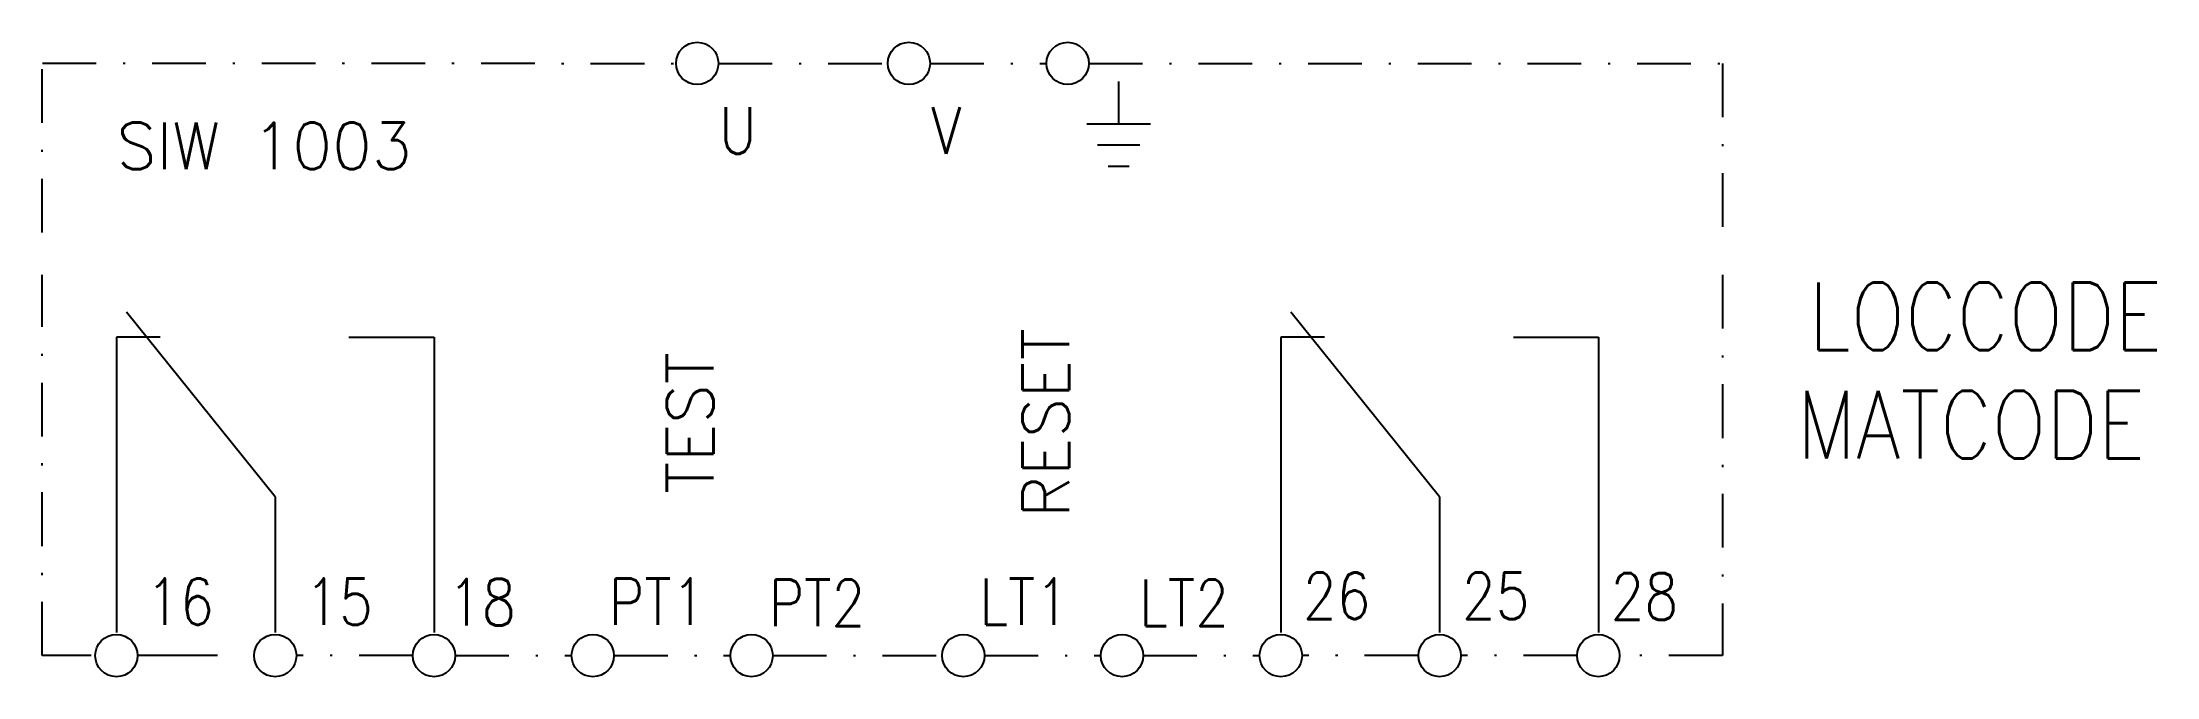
# Model space of a CAD drawing. Extents: x 49 to 148.9, y 120 to 150.
import ezdxf
from ezdxf.enums import TextEntityAlignment as Align

# ---------------------------------------------------------------- set-up
doc = ezdxf.new("R2010")
doc.units = 0
doc.header["$LTSCALE"] = 0.2
doc.header["$MEASUREMENT"] = 0
for name, pattern in [('DASHDOT', [25.4, 12.7, -6.35, 0, -6.35]), ('DASHED', [19.05, 12.7, -6.35]), ('HIDDEN', [9.525, 6.35, -3.175])]:
    doc.linetypes.add(name, pattern=pattern)
for name, color, linetype in [('1', 8, 'CONTINUOUS'), ('10', 8, 'HIDDEN'), ('11', 30, 'CONTINUOUS'), ('12', 30, 'DASHED'), ('21', 8, 'DASHDOT')]:
    doc.layers.add(name, color=color, linetype=linetype)
doc.styles.add('ROMANS', font='ROMANS.shx')
doc.styles.get("Standard").update_dxf_attribs({"font": 'simplex', "width": 0.85})

# ---------------------------------------------------------------- blocks, each defined once
blk = doc.blocks.new('ATT_TEXT', base_point=(42, 119))

msp = doc.modelspace()

# ---------------------------------------------------------------- linework, layer by layer
at = {"layer": '1'}
for p, q in [((99.839, 148.138), (99.839, 146.138)), ((98.339, 146.138), (101.339, 146.138)), ((100.839, 145.138), (98.839, 145.138)), ((99.339, 144.138), (100.339, 144.138)), ((60, 128.5), (52.974, 137.235)), ((115, 128.5), (107.974, 137.235)), ((52.5, 136.055), (52.5, 122.091)), ((54.564, 136.055), (52.5, 136.055)), ((63.483, 136.055), (67.5, 136.055)), ((67.5, 136.055), (67.5, 122.091)), ((109.564, 136.055), (107.5, 136.055)), ((107.5, 136.055), (107.5, 122.091)), ((118.483, 136.055), (122.5, 136.055)), ((122.5, 136.055), (122.5, 122.091)), ((60, 128.5), (60, 122.091)), ((115, 128.5), (115, 122.091)), ((57.272, 121), (53.5, 121))]:
    msp.add_line(p, q, dxfattribs=at)
for centre in [(79.932, 148.997), (89.932, 148.997), (97.432, 148.997), (52.5, 121), (60, 121), (67.5, 121), (75, 121), (82.5, 121), (92.5, 121), (100, 121), (107.5, 121), (115, 121), (122.5, 121)]:
    msp.add_circle(centre, 1, dxfattribs=at)
at = {"layer": '21'}
for p, q in [((48.997, 141.005), (48.997, 148.989)), ((49, 149.005), (78.932, 148.999)), ((80.932, 148.998), (88.932, 148.997)), ((90.932, 148.997), (96.432, 148.996)), ((98.432, 148.995), (128.364, 148.989)), ((128.364, 148.989), (128.364, 141.005)), ((48.997, 121), (48.997, 139.005)), ((128.364, 139.005), (128.364, 121)), ((51.302, 121), (48.997, 121)), ((57.272, 121.005), (53.5, 121.005)), ((66.5, 121.005), (61, 121.005)), ((66.5, 121), (61, 121)), ((68.5, 121), (74, 121)), ((76, 121), (81.5, 121)), ((83.5, 121), (91.5, 121)), ((93.5, 121), (99, 121)), ((101, 121), (106.5, 121)), ((114, 121), (108.5, 121)), ((121.5, 121), (116, 121)), ((128.364, 121), (123.5, 121))]:
    msp.add_line(p, q, dxfattribs=at)

# ---------------------------------------------------------------- block references
at = {"layer": '10'}
ref = msp.add_blockref('ATT_TEXT', (52.5, 144), dxfattribs=at)
ref.add_attrib('TEXT', 'SIW 1003', (52.5, 144), dxfattribs={"height": 2.2})
ref = msp.add_blockref('ATT_TEXT', (97.5, 132), dxfattribs=dict(at, rotation=90))
ref.add_attrib('TEXT', 'RESET', dxfattribs={"height": 2.2, "rotation": 90}).set_placement((97.5, 132), align=Align.CENTER)
ref = msp.add_blockref('ATT_TEXT', (80.701, 132), dxfattribs=dict(at, rotation=90))
ref.add_attrib('TEXT', 'TEST', dxfattribs={"height": 2.2, "rotation": 90}).set_placement((80.701, 132), align=Align.CENTER)

# ---------------------------------------------------------------- texts
at = {"layer": '1', "style": 'ROMANS', "width": 0.85}
for s, p in [('U', (80.969, 144.72)), ('V', (90.978, 144.72)), ('26', (108.537, 122.723)), ('25', (116.046, 122.723)), ('28', (123.072, 122.698)), ('16', (53.898, 122.45)), ('15', (61.407, 122.45)), ('18', (68.16, 122.425)), ('PT1', (75.754, 122.45)), ('PT2', (83.305, 122.392)), ('LT1', (93.254, 122.45)), ('LT2', (100.805, 122.392))]:
    msp.add_text(s, height=2.2, dxfattribs=at).set_placement(p)
at = {"layer": '11', "style": 'ROMANS', "width": 0.85}
msp.add_attdef('LOCCODE', (132.436, 135.442), '', height=3.2, dxfattribs=at)
at = {"layer": '12', "style": 'ROMANS', "width": 0.85}
msp.add_attdef('MATCODE', (131.876, 130.319), '', height=3.2, dxfattribs=at)

doc.saveas('drawing.dxf')
